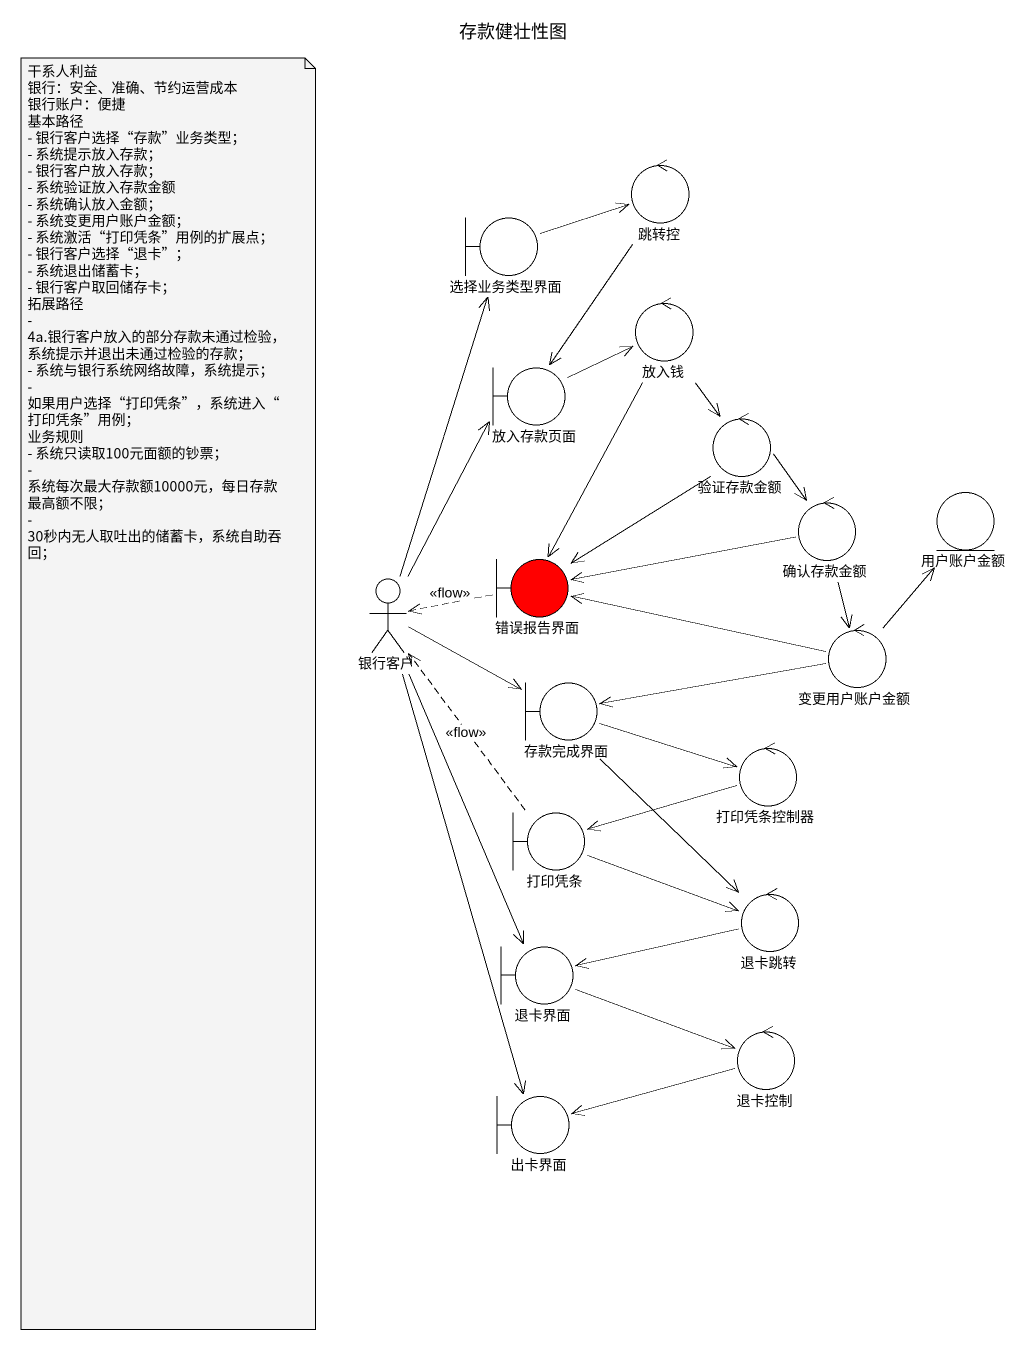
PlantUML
@startuml
title 存款健壮性图
control 跳转控
boundary 选择业务类型界面
control 放入钱
boundary 放入存款页面
control 验证存款金额
control 确认存款金额
entity 用户账户金额
actor 银行客户
boundary 错误报告界面 #FF0000
control 变更用户账户金额
boundary 存款完成界面
control 打印凭条控制器
boundary 打印凭条
control 退卡跳转
boundary 退卡界面
control 退卡控制
boundary 出卡界面
跳转控 --> 放入存款页面
选择业务类型界面 -right-> 跳转控
放入钱 --> 验证存款金额
放入钱 --> 错误报告界面
放入存款页面 -right-> 放入钱
验证存款金额 --> 确认存款金额
验证存款金额 --> 错误报告界面
确认存款金额 -left-> 错误报告界面
确认存款金额 --> 变更用户账户金额
银行客户 -up-> 选择业务类型界面
银行客户 -up-> 放入存款页面
银行客户 -right-> 存款完成界面
银行客户 --> 退卡界面
银行客户 --> 出卡界面
错误报告界面 .left.> 银行客户 : <<flow>>
变更用户账户金额 -up-> 用户账户金额
变更用户账户金额 -left-> 错误报告界面
变更用户账户金额 -left-> 存款完成界面
存款完成界面 -right-> 打印凭条控制器
存款完成界面 --> 退卡跳转
打印凭条控制器 -left-> 打印凭条
打印凭条 .up.> 银行客户 : <<flow>>
打印凭条 -right-> 退卡跳转
退卡跳转 -left-> 退卡界面
退卡界面 -right-> 退卡控制
退卡控制 -left-> 出卡界面
note as N1
  干系人利益
  银行：安全、准确、节约运营成本
  银行账户：便捷
  基本路径
  - 银行客户选择“存款”业务类型；
  - 系统提示放入存款；
  - 银行客户放入存款；
  - 系统验证放入存款金额
  - 系统确认放入金额；
  - 系统变更用户账户金额；
  - 系统激活“打印凭条”用例的扩展点；
  - 银行客户选择“退卡”；
  - 系统退出储蓄卡；
  - 银行客户取回储存卡；
  拓展路径
  - 4a.银行客户放入的部分存款未通过检验，系统提示并退出未通过检验的存款；
  - 系统与银行系统网络故障，系统提示；
  - 如果用户选择“打印凭条”，系统进入“打印凭条”用例；
  业务规则
  - 系统只读取100元面额的钞票；
  - 系统每次最大存款额10000元，每日存款最高额不限；
  - 30秒内无人取吐出的储蓄卡，系统自助吞回；
end note
@enduml
